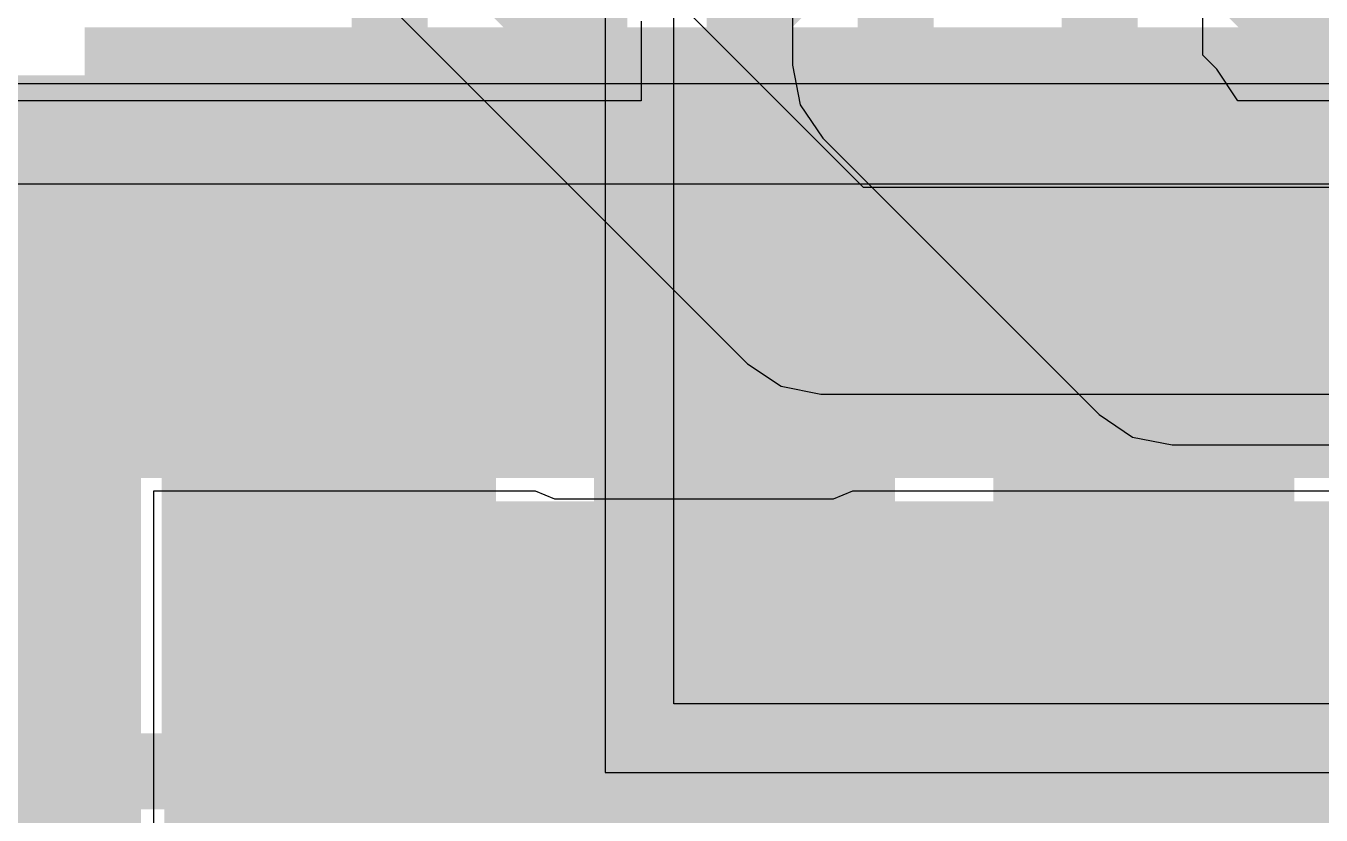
# Model space of a CAD drawing. Header units: inches. Extents: x 3 to 215, y 2 to 215.
# Drawn here: x 3.1823 to 3.2845, y 3.2086 to 3.2709 of the extents above; entities that cross this region are included whole.
import ezdxf

# ---------------------------------------------------------------- set-up
doc = ezdxf.new("R2010")
doc.units = ezdxf.units.IN
doc.header["$MEASUREMENT"] = 0
for name, color, linetype in [('Board_Outline', 56, 'Continuous'), ('Bottom Layer', 5, 'Continuous'), ('Bottom Overlay', 54, 'Continuous'), ('Bottom Paste', 16, 'Continuous'), ('Bottom Solder', 6, 'Continuous'), ('Layer 1', 16, 'Continuous'), ('Layer 2', 76, 'Continuous'), ('Top Layer', 1, 'Continuous'), ('Top Overlay', 2, 'Continuous'), ('Top Paste', 8, 'Continuous'), ('Top Solder', 216, 'Continuous')]:
    doc.layers.add(name, color=color, linetype=linetype)

# ---------------------------------------------------------------- blocks, each defined once
blk = doc.blocks.new('40_QFN__5___5____B_8')
at = {"layer": 'Bottom Layer'}
for points in [[(0.0507873, 0.07874005), (0.0507873, 0.10629915), (0.0594487, 0.10629915), (0.0594487, 0.07874005)], [(0.0665354, 0.07874005), (0.0665354, 0.10629915), (0.0751968, 0.10629915), (0.0751968, 0.07874005)], [(0.07874015, 0.0751968), (0.10629925, 0.0751968), (0.10629925, 0.0665354), (0.07874015, 0.0665354)], [(0.06889765, 0.06889765), (0.06889765, -0.06889765), (-0.06889765, -0.06889765), (-0.06889765, 0.06889765)], [(0.07874015, 0.0594488), (0.10629925, 0.0594488), (0.10629925, 0.0507874), (0.07874015, 0.0507874)], [(0.07874015, 0.0437007), (0.10629925, 0.0437007), (0.10629925, 0.0350393), (0.07874015, 0.0350393)], [(0.07874015, 0.0279527), (0.10629925, 0.0279527), (0.10629925, 0.0192913), (0.07874015, 0.0192913)], [(0.07874015, 0.0122047), (0.10629925, 0.0122047), (0.10629925, 0.0035433), (0.07874015, 0.0035433)], [(0.07874015, -0.0035434), (0.10629925, -0.0035434), (0.10629925, -0.0122048), (0.07874015, -0.0122048)]]:
    blk.add_hatch(color=5, dxfattribs=at).paths.add_polyline_path(points)
at = {"layer": 'Bottom Paste'}
for points in [[(0.0507873, 0.07874005), (0.0507873, 0.10629915), (0.0594487, 0.10629915), (0.0594487, 0.07874005)], [(0.0665354, 0.07874005), (0.0665354, 0.10629915), (0.0751968, 0.10629915), (0.0751968, 0.07874005)], [(0.07874015, 0.0751968), (0.10629925, 0.0751968), (0.10629925, 0.0665354), (0.07874015, 0.0665354)], [(0.06889765, 0.06889765), (0.06889765, -0.06889765), (-0.06889765, -0.06889765), (-0.06889765, 0.06889765)], [(0.07874015, 0.0594488), (0.10629925, 0.0594488), (0.10629925, 0.0507874), (0.07874015, 0.0507874)], [(0.07874015, 0.0437007), (0.10629925, 0.0437007), (0.10629925, 0.0350393), (0.07874015, 0.0350393)], [(0.07874015, 0.0279527), (0.10629925, 0.0279527), (0.10629925, 0.0192913), (0.07874015, 0.0192913)], [(0.07874015, 0.0122047), (0.10629925, 0.0122047), (0.10629925, 0.0035433), (0.07874015, 0.0035433)], [(0.07874015, -0.0035434), (0.10629925, -0.0035434), (0.10629925, -0.0122048), (0.07874015, -0.0122048)]]:
    blk.add_hatch(color=16, dxfattribs=at).paths.add_polyline_path(points)
at = {"layer": 'Bottom Solder'}
for points in [[(0.0467873, 0.07474005), (0.0467873, 0.11029915), (0.0634487, 0.11029915), (0.0634487, 0.07474005)], [(0.0625354, 0.07474005), (0.0625354, 0.11029915), (0.0791968, 0.11029915), (0.0791968, 0.07474005)], [(0.07474015, 0.0791968), (0.11029925, 0.0791968), (0.11029925, 0.0625354), (0.07474015, 0.0625354)], [(0.07289765, 0.07289765), (0.07289765, -0.07289765), (-0.07289765, -0.07289765), (-0.07289765, 0.07289765)], [(0.07474015, 0.0634488), (0.11029925, 0.0634488), (0.11029925, 0.0467874), (0.07474015, 0.0467874)], [(0.07474015, 0.0477007), (0.11029925, 0.0477007), (0.11029925, 0.0310393), (0.07474015, 0.0310393)], [(0.07474015, 0.0319527), (0.11029925, 0.0319527), (0.11029925, 0.0152913), (0.07474015, 0.0152913)], [(0.07474015, 0.0162047), (0.11029925, 0.0162047), (0.11029925, -0.0004567), (0.07474015, -0.0004567)], [(0.07474015, 0.0004566), (0.11029925, 0.0004566), (0.11029925, -0.0162048), (0.07474015, -0.0162048)], [(0.07474015, -0.0152914), (0.11029925, -0.0152914), (0.11029925, -0.0319528), (0.07474015, -0.0319528)]]:
    blk.add_hatch(color=6, dxfattribs=at).paths.add_polyline_path(points)
at = {"layer": 'Bottom Overlay'}
blk.add_lwpolyline([(0.1009999, 0.1009999, 0.005, 0.005, 0), (0.1009999, 0.0839999, 0.005, 0.005, 0)], format="xyseb", dxfattribs=at)
blk.add_lwpolyline([(0.0997499, 0.0839999, 0.0025, 0.0025, 1), (0.1022499, 0.0839999, 0.0025, 0.0025, 1)], format="xyseb", close=True, dxfattribs=at)
blk = doc.blocks.new('ESP32_C3_MINI_1_H4_16')
at = {"layer": 'Top Layer'}
for points in [[(0.102362, -0.208661), (0.086614, -0.208661), (0.086614, -0.177165), (0.102362, -0.177165)], [(0.133858, -0.208661), (0.11811, -0.208661), (0.11811, -0.177165), (0.133858, -0.177165)], [(0.165354, -0.208661), (0.149606, -0.208661), (0.149606, -0.177165), (0.165354, -0.177165)], [(0.19685, -0.208661), (0.181102, -0.208661), (0.181102, -0.177165), (0.19685, -0.177165)]]:
    blk.add_hatch(color=1, dxfattribs=at).paths.add_polyline_path(points)
at = {"layer": 'Top Paste'}
for points in [[(0.102362, -0.208661), (0.086614, -0.208661), (0.086614, -0.177165), (0.102362, -0.177165)], [(0.133858, -0.208661), (0.11811, -0.208661), (0.11811, -0.177165), (0.133858, -0.177165)], [(0.165354, -0.208661), (0.149606, -0.208661), (0.149606, -0.177165), (0.165354, -0.177165)], [(0.19685, -0.208661), (0.181102, -0.208661), (0.181102, -0.177165), (0.19685, -0.177165)]]:
    blk.add_hatch(color=8, dxfattribs=at).paths.add_polyline_path(points)
at = {"layer": 'Top Solder'}
for points in [[(0.106362, -0.212661), (0.082614, -0.212661), (0.082614, -0.173165), (0.106362, -0.173165)], [(0.137858, -0.212661), (0.11411, -0.212661), (0.11411, -0.173165), (0.137858, -0.173165)], [(0.169354, -0.212661), (0.145606, -0.212661), (0.145606, -0.173165), (0.169354, -0.173165)], [(0.20085, -0.212661), (0.177102, -0.212661), (0.177102, -0.173165), (0.20085, -0.173165)]]:
    blk.add_hatch(color=216, dxfattribs=at).paths.add_polyline_path(points)
at = {"layer": 'Board_Outline'}
for p, q in [((0.255906, -0.216536), (-0.255906, -0.216536)), ((-0.26378, -0.22441), (0.26378, -0.22441))]:
    blk.add_line(p, q, dxfattribs=at)
at = {"layer": 'Top Overlay'}
blk.add_lwpolyline([(0.259843, -0.220472, 0.005, 0.005, 0), (-0.259843, -0.220472, 0.005, 0.005, 0)], format="xyseb", dxfattribs=at)
blk = doc.blocks.new('R___0201_24')
at = {"layer": 'Top Layer'}
for points in [[(-0.01614165, 0.00728345), (-0.00551175, 0.00728345), (-0.00551175, -0.00728345), (-0.01614165, -0.00728345)], [(0.00551185, 0.00728345), (0.01614175, 0.00728345), (0.01614175, -0.00728345), (0.00551185, -0.00728345)]]:
    blk.add_hatch(color=1, dxfattribs=at).paths.add_polyline_path(points)
at = {"layer": 'Top Paste'}
for points in [[(-0.01614165, 0.00728345), (-0.00551175, 0.00728345), (-0.00551175, -0.00728345), (-0.01614165, -0.00728345)], [(0.00551185, 0.00728345), (0.01614175, 0.00728345), (0.01614175, -0.00728345), (0.00551185, -0.00728345)]]:
    blk.add_hatch(color=8, dxfattribs=at).paths.add_polyline_path(points)
at = {"layer": 'Top Solder'}
for points in [[(-0.01830705, 0.00944885), (-0.00334635, 0.00944885), (-0.00334635, -0.00944885), (-0.01830705, -0.00944885)], [(0.00334645, 0.00944885), (0.01830715, 0.00944885), (0.01830715, -0.00944885), (0.00334645, -0.00944885)]]:
    blk.add_hatch(color=216, dxfattribs=at).paths.add_polyline_path(points)
at = {"layer": 'Top Overlay'}
for points in [[(-0.019, 0.01, 0.005, 0.005, 0), (-0.019, -0.01, 0.005, 0.005, 0)], [(0.019, 0.01, 0.005, 0.005, 0), (-0.019, 0.01, 0.005, 0.005, 0)], [(0.019, 0.01, 0.005, 0.005, 0), (0.019, -0.01, 0.005, 0.005, 0)], [(0.019, -0.01, 0.005, 0.005, 0), (-0.019, -0.01, 0.005, 0.005, 0)]]:
    blk.add_lwpolyline(points, format="xyseb", dxfattribs=at)
for points in [[(-0.02025, 0.01, 0.0025, 0.0025, 1), (-0.01775, 0.01, 0.0025, 0.0025, 1)], [(-0.02025, 0.01, 0.0025, 0.0025, 1), (-0.01775, 0.01, 0.0025, 0.0025, 1)], [(0.01775, 0.01, 0.0025, 0.0025, 1), (0.02025, 0.01, 0.0025, 0.0025, 1)], [(0.01775, 0.01, 0.0025, 0.0025, 1), (0.02025, 0.01, 0.0025, 0.0025, 1)], [(-0.02025, -0.01, 0.0025, 0.0025, 1), (-0.01775, -0.01, 0.0025, 0.0025, 1)], [(-0.02025, -0.01, 0.0025, 0.0025, 1), (-0.01775, -0.01, 0.0025, 0.0025, 1)], [(0.01775, -0.01, 0.0025, 0.0025, 1), (0.02025, -0.01, 0.0025, 0.0025, 1)], [(0.01775, -0.01, 0.0025, 0.0025, 1), (0.02025, -0.01, 0.0025, 0.0025, 1)]]:
    blk.add_lwpolyline(points, format="xyseb", close=True, dxfattribs=at)

msp = doc.modelspace()

# ---------------------------------------------------------------- hatches: boundary and pattern name
at = {"layer": 'Bottom Layer'}
for points in [[(3.17, 3.244), (3.199, 3.244), (3.199, 3.267), (3.17, 3.267)], [(3.224, 3.239), (3.246, 3.239), (3.246, 3.2669904), (3.224, 3.2669904)]]:
    msp.add_hatch(color=5, dxfattribs=at).paths.add_polyline_path(points)
at = {"layer": 'Top Layer'}
msp.add_hatch(color=1, dxfattribs=at).paths.add_polyline_path([(3.193, 3.209078), (3.217, 3.209078), (3.217, 3.251), (3.193, 3.251)])

# ---------------------------------------------------------------- linework, layer by layer
at = {"layer": 'Bottom Layer'}
for p, q in [((3.192378, 3.1905196), (3.192378, 3.2342205)), ((3.192378, 3.2342205), (3.222473, 3.2342205)), ((3.222473, 3.2342205), (3.224, 3.233588)), ((3.224, 3.233588), (3.246, 3.233588)), ((3.246, 3.233588), (3.247527, 3.2342205)), ((3.247527, 3.2342205), (3.3398583, 3.2342205))]:
    msp.add_line(p, q, dxfattribs=at)
for points in [[(3.2267481, 3.253, 0.006, 0.006, 0), (3.2267481, 3.2782519, 0.006, 0.006, 0)], [(3.211, 3.253, 0.006, 0.006, 0), (3.211, 3.275, 0.006, 0.006, 0)], [(3.2424159, 3.2532158, 0.006, 0.006, 0), (3.2438268, 3.2627184, 0.006, 0.006, 0)], [(3.1939213, 3.2543307, 0.006, 0.006, 0), (3.1939213, 3.2609289, 0.006, 0.006, 0)], [(3.1939213, 3.2609289, 0.006, 0.006, 0), (3.195, 3.2598502, 0.006, 0.006, 0)], [(3.195, 3.253252, 0.006, 0.006, 0), (3.195, 3.2598502, 0.006, 0.006, 0)], [(3.1939213, 3.2543307, 0.006, 0.006, 0), (3.195, 3.253252, 0.006, 0.006, 0)], [(3.195, 3.253252, 0.006, 0.006, 0), (3.195252, 3.253, 0.006, 0.006, 0)], [(3.195, 3.25, 0.006, 0.006, 0), (3.195, 3.253252, 0.006, 0.006, 0)], [(3.2267481, 3.253, 0.006, 0.006, 0), (3.2269686, 3.2532205, 0.006, 0.006, 0)]]:
    msp.add_lwpolyline(points, format="xyseb", dxfattribs=at)
for points in [[(3.2423268, 3.2627184, 0.003, 0.003, 1), (3.2453268, 3.2627184, 0.003, 0.003, 1)], [(3.1924213, 3.2609289, 0.003, 0.003, 1), (3.1954213, 3.2609289, 0.003, 0.003, 1)], [(3.1924213, 3.2609289, 0.003, 0.003, 1), (3.1954213, 3.2609289, 0.003, 0.003, 1)], [(3.1935, 3.2598502, 0.003, 0.003, 1), (3.1965, 3.2598502, 0.003, 0.003, 1)], [(3.1935, 3.2598502, 0.003, 0.003, 1), (3.1965, 3.2598502, 0.003, 0.003, 1)], [(3.1924213, 3.2543307, 0.003, 0.003, 1), (3.1954213, 3.2543307, 0.003, 0.003, 1)], [(3.1924213, 3.2543307, 0.003, 0.003, 1), (3.1954213, 3.2543307, 0.003, 0.003, 1)], [(3.1935, 3.253252, 0.003, 0.003, 1), (3.1965, 3.253252, 0.003, 0.003, 1)], [(3.1935, 3.253252, 0.003, 0.003, 1), (3.1965, 3.253252, 0.003, 0.003, 1)], [(3.1935, 3.253252, 0.003, 0.003, 1), (3.1965, 3.253252, 0.003, 0.003, 1)], [(3.1935, 3.253252, 0.003, 0.003, 1), (3.1965, 3.253252, 0.003, 0.003, 1)], [(3.193752, 3.253, 0.003, 0.003, 1), (3.196752, 3.253, 0.003, 0.003, 1)], [(3.2095, 3.253, 0.003, 0.003, 1), (3.2125, 3.253, 0.003, 0.003, 1)], [(3.2252481, 3.253, 0.003, 0.003, 1), (3.2282481, 3.253, 0.003, 0.003, 1)], [(3.2252481, 3.253, 0.003, 0.003, 1), (3.2282481, 3.253, 0.003, 0.003, 1)], [(3.2254686, 3.2532205, 0.003, 0.003, 1), (3.2284686, 3.2532205, 0.003, 0.003, 1)], [(3.2409159, 3.2532158, 0.003, 0.003, 1), (3.2439159, 3.2532158, 0.003, 0.003, 1)], [(3.1935, 3.25, 0.003, 0.003, 1), (3.1965, 3.25, 0.003, 0.003, 1)]]:
    msp.add_lwpolyline(points, format="xyseb", close=True, dxfattribs=at)
at = {"layer": 'Layer 1'}
for p, q in [((3.2483786, 3.2581567), (3.2020975, 3.3044379)), ((3.1881731, 3.2952915), (3.2392321, 3.2442326)), ((3.5434995, 3.2581567), (3.2483786, 3.2581567)), ((3.2392321, 3.2442326), (3.2392323, 3.2442323)), ((3.2392323, 3.2442323), (3.2418785, 3.2424642)), ((3.2418785, 3.2424642), (3.245, 3.2418432)), ((3.245, 3.2418432), (3.2450005, 3.2418433)), ((3.2450005, 3.2418433), (3.5401213, 3.2418433))]:
    msp.add_line(p, q, dxfattribs=at)
for points in [[(3.1939408, 3.3010592, 0.006, 0.006, 0), (3.245, 3.25, 0.006, 0.006, 0)], [(3.245, 3.25, 0.006, 0.006, 0), (3.5435, 3.25, 0.006, 0.006, 0)]]:
    msp.add_lwpolyline(points, format="xyseb", dxfattribs=at)
msp.add_lwpolyline([(3.2435, 3.25, 0.003, 0.003, 1), (3.2465, 3.25, 0.003, 0.003, 1)], format="xyseb", close=True, dxfattribs=at)
msp.add_lwpolyline([(3.2435, 3.25, 0.003, 0.003, 1), (3.2465, 3.25, 0.003, 0.003, 1)], format="xyseb", close=True, dxfattribs=at)
at = {"layer": 'Layer 2'}
for p, q in [((3.228, 3.362), (3.228, 3.212)), ((3.233412, 3.217412), (3.233412, 3.362)), ((3.2427646, 3.3399208), (3.2427646, 3.2678088)), ((3.2427646, 3.2678088), (3.2427645, 3.2678083)), ((3.2427645, 3.2678083), (3.2433855, 3.2646868)), ((3.2433855, 3.2646868), (3.2451536, 3.2620406)), ((3.2451536, 3.2620406), (3.2669619, 3.2402323)), ((3.2669619, 3.2402323), (3.2696082, 3.2384642)), ((3.2696082, 3.2384642), (3.2727296, 3.2378432)), ((3.2727296, 3.2378432), (3.2727301, 3.2378433)), ((3.2727301, 3.2378433), (3.3840872, 3.2378433)), ((3.3979856, 3.217412), (3.233412, 3.217412)), ((3.228, 3.212), (3.4099305, 3.212))]:
    msp.add_line(p, q, dxfattribs=at)
for points in [[(3.2509213, 3.2678083, 0.006, 0.006, 0), (3.2509213, 3.3399213, 0.006, 0.006, 0)], [(3.267, 3.286, 0.006, 0.006, 0), (3.291, 3.262, 0.006, 0.006, 0)], [(3.2509213, 3.2678083, 0.006, 0.006, 0), (3.2727296, 3.246, 0.006, 0.006, 0)], [(3.2727296, 3.246, 0.006, 0.006, 0), (3.3874659, 3.246, 0.006, 0.006, 0)]]:
    msp.add_lwpolyline(points, format="xyseb", dxfattribs=at)
for points in [[(3.2494213, 3.2678083, 0.003, 0.003, 1), (3.2524213, 3.2678083, 0.003, 0.003, 1)], [(3.2494213, 3.2678083, 0.003, 0.003, 1), (3.2524213, 3.2678083, 0.003, 0.003, 1)], [(3.2712296, 3.246, 0.003, 0.003, 1), (3.2742296, 3.246, 0.003, 0.003, 1)], [(3.2712296, 3.246, 0.003, 0.003, 1), (3.2742296, 3.246, 0.003, 0.003, 1)]]:
    msp.add_lwpolyline(points, format="xyseb", close=True, dxfattribs=at)
at = {"layer": 'Top Layer'}
for p, q in [((3.2751567, 3.2685887), (3.2751567, 3.280126)), ((3.2308393, 3.2712724), (3.2308393, 3.265)), ((3.2762554, 3.26749), (3.2751567, 3.2685887)), ((3.2762557, 3.2674898), (3.2762554, 3.26749)), ((3.2779192, 3.265), (3.2762557, 3.2674898)), ((3.2308393, 3.265), (3.151, 3.265)), ((3.2974646, 3.265), (3.2779192, 3.265))]:
    msp.add_line(p, q, dxfattribs=at)
for points in [[(3.267, 3.2652101, 0.006, 0.006, 0), (3.267, 3.286, 0.006, 0.006, 0)], [(3.238996, 3.2712729, 0.006, 0.006, 0), (3.253, 3.2852769, 0.006, 0.006, 0)], [(3.238996, 3.23483, 0.006, 0.006, 0), (3.238996, 3.2712729, 0.006, 0.006, 0)], [(3.267, 3.2652101, 0.006, 0.006, 0), (3.270488, 3.2617221, 0.006, 0.006, 0)], [(3.270488, 3.234826, 0.006, 0.006, 0), (3.270488, 3.2617221, 0.006, 0.006, 0)], [(3.207496, 3.212496, 0.006, 0.006, 0), (3.207496, 3.234826, 0.006, 0.006, 0)], [(3.238992, 3.234826, 0.006, 0.006, 0), (3.238996, 3.23483, 0.006, 0.006, 0)], [(3.179078, 3.212078, 0.006, 0.006, 0), (3.1867734, 3.212078, 0.006, 0.006, 0)], [(3.1871914, 3.212078, 0.006, 0.006, 0), (3.207496, 3.212078, 0.006, 0.006, 0)], [(3.207496, 3.167504, 0.006, 0.006, 0), (3.207496, 3.212496, 0.006, 0.006, 0)]]:
    msp.add_lwpolyline(points, format="xyseb", dxfattribs=at)
for points in [[(3.237496, 3.2712729, 0.003, 0.003, 1), (3.240496, 3.2712729, 0.003, 0.003, 1)], [(3.237496, 3.2712729, 0.003, 0.003, 1), (3.240496, 3.2712729, 0.003, 0.003, 1)], [(3.2655, 3.2652101, 0.003, 0.003, 1), (3.2685, 3.2652101, 0.003, 0.003, 1)], [(3.2655, 3.2652101, 0.003, 0.003, 1), (3.2685, 3.2652101, 0.003, 0.003, 1)], [(3.268988, 3.2617221, 0.003, 0.003, 1), (3.271988, 3.2617221, 0.003, 0.003, 1)], [(3.268988, 3.2617221, 0.003, 0.003, 1), (3.271988, 3.2617221, 0.003, 0.003, 1)], [(3.205996, 3.234826, 0.003, 0.003, 1), (3.208996, 3.234826, 0.003, 0.003, 1)], [(3.237492, 3.234826, 0.003, 0.003, 1), (3.240492, 3.234826, 0.003, 0.003, 1)], [(3.237496, 3.23483, 0.003, 0.003, 1), (3.240496, 3.23483, 0.003, 0.003, 1)], [(3.237496, 3.23483, 0.003, 0.003, 1), (3.240496, 3.23483, 0.003, 0.003, 1)], [(3.268988, 3.234826, 0.003, 0.003, 1), (3.271988, 3.234826, 0.003, 0.003, 1)], [(3.1852734, 3.212078, 0.003, 0.003, 1), (3.1882734, 3.212078, 0.003, 0.003, 1)], [(3.1856914, 3.212078, 0.003, 0.003, 1), (3.1886914, 3.212078, 0.003, 0.003, 1)], [(3.205996, 3.212496, 0.003, 0.003, 1), (3.208996, 3.212496, 0.003, 0.003, 1)], [(3.205996, 3.212496, 0.003, 0.003, 1), (3.208996, 3.212496, 0.003, 0.003, 1)], [(3.205996, 3.212078, 0.003, 0.003, 1), (3.208996, 3.212078, 0.003, 0.003, 1)]]:
    msp.add_lwpolyline(points, format="xyseb", close=True, dxfattribs=at)

# ---------------------------------------------------------------- block references
for name, p, rotation in [('ESP32_C3_MINI_1_H4_16', (3.364976, 3.041913), 180), ('R___0201_24', (3.3028268, 3.279), 180), ('40_QFN__5___5____B_8', (3.2661181, 3.1604803), 90)]:
    msp.add_blockref(name, p, dxfattribs=dict(rotation=rotation))

doc.saveas('drawing.dxf')
